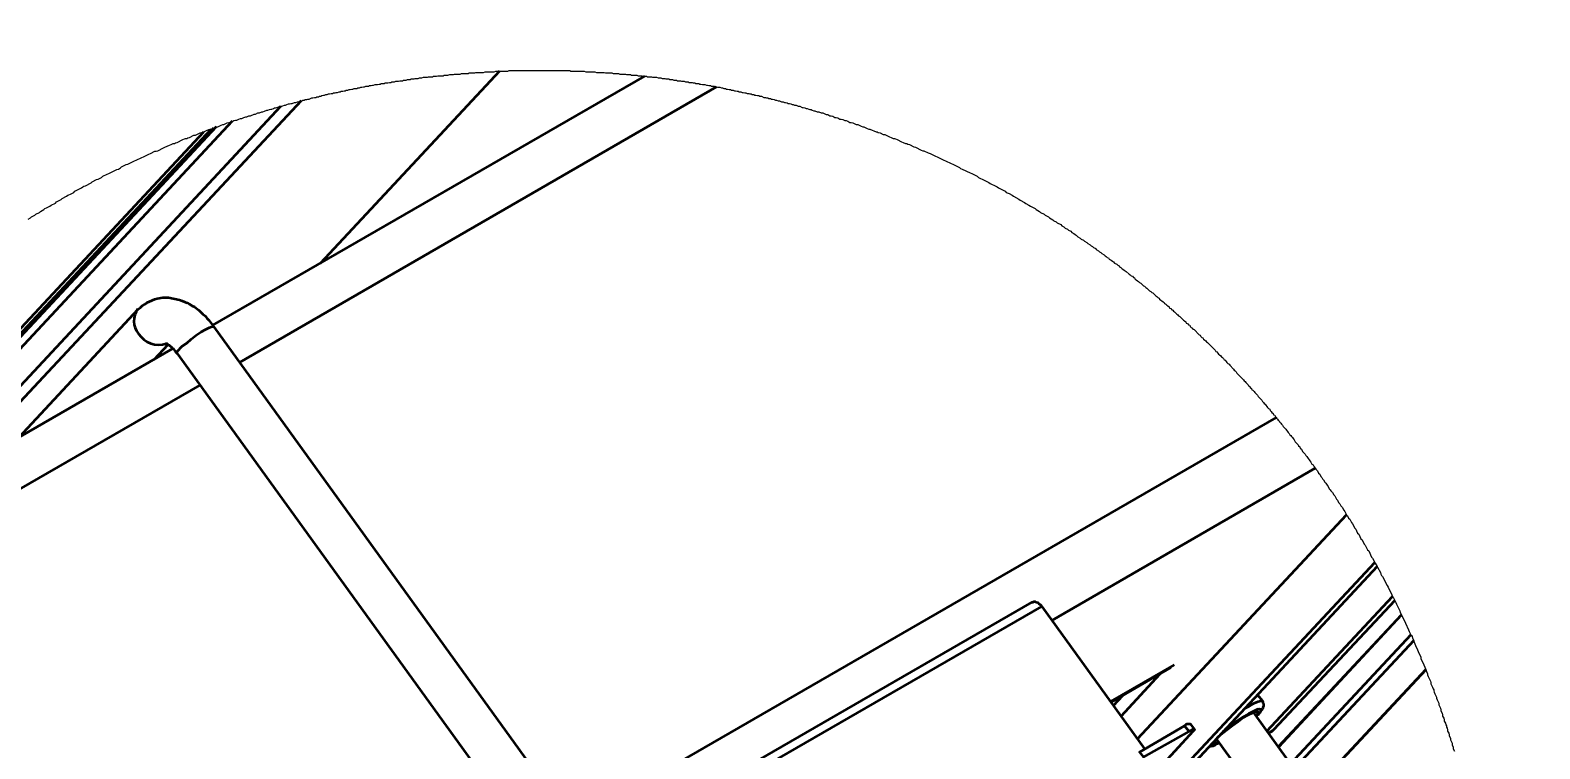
# Model space of a CAD drawing. Header units: feet. Extents: x -13743 to 68376, y -48 to 67763.
# Drawn here: x -269.33 to -255.02, y 63134.44 to 63141.25 of the extents above; entities that cross this region are included whole.
import ezdxf
from ezdxf.enums import TextEntityAlignment as Align

# ---------------------------------------------------------------- set-up
doc = ezdxf.new("R2018")
doc.units = ezdxf.units.FT
doc.header["$MEASUREMENT"] = 0
doc.layers.add('G-ANNO-TEXT', color=1, linetype='Continuous')
doc.layers.add('PDF_0', color=7, linetype='Continuous')
doc.styles.add('NEI-A', font='arial.ttf')
doc.styles.get("Standard").update_dxf_attribs({"font": 'arial.ttf'})

# ---------------------------------------------------------------- blocks, each defined once
blk = doc.blocks.new('DETAIL_TITLE')
at = {"style": 'NEI-A', "flags": 8}
blk.add_attdef('#', text='', height=0.2, dxfattribs=at).set_placement((0.5922, -0.5109), align=Align.MIDDLE_CENTER)
at = {"lineweight": 30, "flags": 104}
blk.add_attdef('DETAIL_TITLE', text='', height=0.2, dxfattribs=at).set_placement((0.9099, -0.52514), align=Align.BOTTOM_LEFT)
at = {"style": 'NEI-A'}
for tag, p in [('SCALE:', (0.93865, -0.73792)), ('1"_=_', (1.5474, -0.73792))]:
    blk.add_attdef(tag, text='', height=0.1, dxfattribs=at).set_placement(p, align=Align.BOTTOM_LEFT)

msp = doc.modelspace()

# ---------------------------------------------------------------- linework, layer by layer
at = {"layer": 'PDF_0', "lineweight": 18}
msp.add_lwpolyline([(-269.351, 63139.459), (-269.33, 63139.469), (-269.32, 63139.48), (-269.288, 63139.495), (-269.278, 63139.506), (-269.246, 63139.522), (-269.235, 63139.532), (-269.204, 63139.548), (-269.193, 63139.559), (-269.177, 63139.564), (-269.146, 63139.58), (-269.135, 63139.59), (-269.093, 63139.611), (-269.082, 63139.622), (-269.04, 63139.643), (-269.03, 63139.654), (-268.988, 63139.675), (-268.977, 63139.685), (-268.967, 63139.69), (-268.951, 63139.696), (-268.919, 63139.712), (-268.909, 63139.722), (-268.845, 63139.754), (-268.835, 63139.764), (-268.824, 63139.77), (-268.808, 63139.775), (-268.756, 63139.801), (-268.745, 63139.812), (-268.703, 63139.833), (-268.687, 63139.838), (-268.656, 63139.854), (-268.645, 63139.864), (-268.603, 63139.886), (-268.587, 63139.891), (-268.513, 63139.928), (-268.497, 63139.933), (-268.476, 63139.943), (-268.466, 63139.954), (-268.424, 63139.975), (-268.408, 63139.98), (-268.345, 63140.012), (-268.329, 63140.017), (-268.276, 63140.044), (-268.26, 63140.049), (-268.208, 63140.075), (-268.192, 63140.081), (-268.15, 63140.102), (-268.139, 63140.102), (-268.123, 63140.107), (-268.07, 63140.133), (-268.055, 63140.139), (-268.012, 63140.16), (-267.997, 63140.165), (-267.976, 63140.175), (-267.965, 63140.175), (-267.955, 63140.181), (-267.939, 63140.186), (-267.886, 63140.212), (-267.87, 63140.218), (-267.86, 63140.223), (-267.849, 63140.223), (-267.839, 63140.228), (-267.823, 63140.233), (-267.781, 63140.254), (-267.765, 63140.254), (-267.723, 63140.276), (-267.707, 63140.281), (-267.696, 63140.286), (-267.686, 63140.286), (-267.654, 63140.302), (-267.638, 63140.307), (-267.628, 63140.307), (-267.617, 63140.312), (-267.612, 63140.312), (-267.57, 63140.334), (-267.554, 63140.334), (-267.522, 63140.349), (-267.506, 63140.355), (-267.496, 63140.355), (-267.464, 63140.37), (-267.449, 63140.376), (-267.438, 63140.376), (-267.417, 63140.386), (-267.412, 63140.386), (-267.401, 63140.392), (-267.385, 63140.397), (-267.375, 63140.397), (-267.354, 63140.407), (-267.338, 63140.413), (-267.327, 63140.413), (-267.306, 63140.423), (-267.29, 63140.428), (-267.28, 63140.428), (-267.259, 63140.439), (-267.243, 63140.439), (-267.211, 63140.455), (-267.196, 63140.455), (-267.174, 63140.465), (-267.159, 63140.465), (-267.138, 63140.476), (-267.127, 63140.476), (-267.111, 63140.481), (-267.09, 63140.492), (-267.08, 63140.492), (-267.064, 63140.497), (-267.053, 63140.502), (-267.043, 63140.502), (-267.027, 63140.507), (-267.016, 63140.513), (-267.006, 63140.513), (-266.995, 63140.518), (-266.979, 63140.523), (-266.969, 63140.523), (-266.958, 63140.529), (-266.948, 63140.529), (-266.937, 63140.534), (-266.921, 63140.539), (-266.911, 63140.539), (-266.9, 63140.544), (-266.885, 63140.55), (-266.874, 63140.55), (-266.863, 63140.555), (-266.848, 63140.555), (-266.827, 63140.565), (-266.816, 63140.565), (-266.8, 63140.571), (-266.79, 63140.571), (-266.779, 63140.576), (-266.763, 63140.581), (-266.758, 63140.581), (-266.747, 63140.587), (-266.737, 63140.587), (-266.726, 63140.592), (-266.711, 63140.592), (-266.7, 63140.597), (-266.689, 63140.597), (-266.674, 63140.602), (-266.663, 63140.608), (-266.653, 63140.608), (-266.637, 63140.613), (-266.626, 63140.613), (-266.616, 63140.618), (-266.6, 63140.618), (-266.589, 63140.623), (-266.579, 63140.623), (-266.568, 63140.629), (-266.552, 63140.634), (-266.542, 63140.634), (-266.531, 63140.639), (-266.516, 63140.639), (-266.505, 63140.645), (-266.494, 63140.645), (-266.479, 63140.65), (-266.468, 63140.65), (-266.458, 63140.655), (-266.442, 63140.655), (-266.431, 63140.66), (-266.421, 63140.66), (-266.405, 63140.666), (-266.394, 63140.666), (-266.384, 63140.671), (-266.368, 63140.671), (-266.357, 63140.676), (-266.347, 63140.676), (-266.336, 63140.681), (-266.321, 63140.681), (-266.31, 63140.687), (-266.299, 63140.687), (-266.284, 63140.692), (-266.273, 63140.692), (-266.263, 63140.697), (-266.236, 63140.697), (-266.226, 63140.703), (-266.21, 63140.703), (-266.199, 63140.708), (-266.189, 63140.708), (-266.173, 63140.713), (-266.162, 63140.713), (-266.152, 63140.718), (-266.126, 63140.718), (-266.115, 63140.724), (-266.099, 63140.724), (-266.089, 63140.729), (-266.078, 63140.729), (-266.062, 63140.734), (-266.041, 63140.734), (-266.025, 63140.739), (-266.015, 63140.739), (-266.004, 63140.745), (-265.978, 63140.745), (-265.967, 63140.75), (-265.941, 63140.75), (-265.925, 63140.755), (-265.915, 63140.755), (-265.904, 63140.76), (-265.878, 63140.76), (-265.867, 63140.766), (-265.841, 63140.766), (-265.83, 63140.771), (-265.804, 63140.771), (-265.793, 63140.776), (-265.767, 63140.776), (-265.757, 63140.782), (-265.73, 63140.782), (-265.72, 63140.787), (-265.693, 63140.787), (-265.683, 63140.792), (-265.656, 63140.792), (-265.641, 63140.797), (-265.62, 63140.797), (-265.604, 63140.803), (-265.567, 63140.803), (-265.556, 63140.808), (-265.519, 63140.808), (-265.509, 63140.813), (-265.482, 63140.813), (-265.467, 63140.818), (-265.419, 63140.818), (-265.409, 63140.824), (-265.372, 63140.824), (-265.356, 63140.829), (-265.319, 63140.829), (-265.309, 63140.834), (-265.256, 63140.834), (-265.245, 63140.84), (-265.182, 63140.84), (-265.171, 63140.845), (-265.119, 63140.845), (-265.108, 63140.85), (-265.034, 63140.85), (-265.019, 63140.855), (-264.934, 63140.855), (-264.918, 63140.861), (-264.803, 63140.861), (-264.792, 63140.866), (-264.217, 63140.866), (-264.207, 63140.861), (-264.08, 63140.861), (-264.065, 63140.855), (-263.98, 63140.855), (-263.964, 63140.85), (-263.891, 63140.85), (-263.88, 63140.845), (-263.817, 63140.845), (-263.806, 63140.84), (-263.754, 63140.84), (-263.743, 63140.834), (-263.69, 63140.834), (-263.68, 63140.829), (-263.643, 63140.829), (-263.632, 63140.824), (-263.58, 63140.824), (-263.569, 63140.818), (-263.532, 63140.818), (-263.516, 63140.813), (-263.49, 63140.813), (-263.48, 63140.808), (-263.443, 63140.808), (-263.432, 63140.803), (-263.395, 63140.803), (-263.379, 63140.797), (-263.353, 63140.797), (-263.342, 63140.792), (-263.316, 63140.792), (-263.306, 63140.787), (-263.279, 63140.787), (-263.269, 63140.782), (-263.242, 63140.782), (-263.232, 63140.776), (-263.205, 63140.776), (-263.195, 63140.771), (-263.169, 63140.771), (-263.158, 63140.766), (-263.132, 63140.766), (-263.121, 63140.76), (-263.095, 63140.76), (-263.084, 63140.755), (-263.058, 63140.755), (-263.047, 63140.75), (-263.032, 63140.75), (-263.021, 63140.745), (-262.995, 63140.745), (-262.984, 63140.739), (-262.974, 63140.739), (-262.958, 63140.734), (-262.937, 63140.734), (-262.921, 63140.729), (-262.91, 63140.729), (-262.9, 63140.724), (-262.884, 63140.724), (-262.873, 63140.718), (-262.847, 63140.718), (-262.836, 63140.713), (-262.826, 63140.713), (-262.815, 63140.708), (-262.794, 63140.708), (-262.778, 63140.703), (-262.768, 63140.703), (-262.757, 63140.697), (-262.742, 63140.697), (-262.731, 63140.692), (-262.721, 63140.692), (-262.705, 63140.687), (-262.694, 63140.687), (-262.684, 63140.681), (-262.668, 63140.681), (-262.657, 63140.676), (-262.647, 63140.676), (-262.631, 63140.671), (-262.62, 63140.671), (-262.61, 63140.666), (-262.594, 63140.666), (-262.583, 63140.66), (-262.573, 63140.66), (-262.557, 63140.655), (-262.547, 63140.655), (-262.536, 63140.65), (-262.52, 63140.65), (-262.51, 63140.645), (-262.499, 63140.645), (-262.489, 63140.639), (-262.473, 63140.639), (-262.462, 63140.634), (-262.452, 63140.634), (-262.436, 63140.629), (-262.425, 63140.629), (-262.415, 63140.623), (-262.399, 63140.623), (-262.378, 63140.613), (-262.362, 63140.613), (-262.352, 63140.608), (-262.341, 63140.608), (-262.33, 63140.602), (-262.315, 63140.602), (-262.304, 63140.597), (-262.294, 63140.597), (-262.278, 63140.592), (-262.267, 63140.587), (-262.257, 63140.587), (-262.241, 63140.581), (-262.23, 63140.581), (-262.209, 63140.571), (-262.193, 63140.571), (-262.183, 63140.565), (-262.172, 63140.565), (-262.157, 63140.56), (-262.146, 63140.555), (-262.135, 63140.555), (-262.12, 63140.55), (-262.109, 63140.544), (-262.099, 63140.544), (-262.088, 63140.539), (-262.072, 63140.539), (-262.051, 63140.529), (-262.035, 63140.529), (-262.014, 63140.518), (-262.004, 63140.518), (-261.988, 63140.513), (-261.977, 63140.507), (-261.967, 63140.507), (-261.951, 63140.502), (-261.94, 63140.497), (-261.93, 63140.497), (-261.919, 63140.492), (-261.904, 63140.486), (-261.893, 63140.486), (-261.872, 63140.476), (-261.856, 63140.476), (-261.835, 63140.465), (-261.819, 63140.465), (-261.788, 63140.45), (-261.772, 63140.45), (-261.751, 63140.439), (-261.74, 63140.439), (-261.724, 63140.434), (-261.703, 63140.423), (-261.693, 63140.423), (-261.677, 63140.418), (-261.656, 63140.407), (-261.645, 63140.407), (-261.629, 63140.402), (-261.608, 63140.392), (-261.598, 63140.392), (-261.582, 63140.386), (-261.561, 63140.376), (-261.55, 63140.376), (-261.535, 63140.37), (-261.503, 63140.355), (-261.487, 63140.355), (-261.456, 63140.339), (-261.44, 63140.334), (-261.429, 63140.334), (-261.398, 63140.318), (-261.382, 63140.312), (-261.371, 63140.312), (-261.35, 63140.302), (-261.334, 63140.297), (-261.313, 63140.286), (-261.303, 63140.286), (-261.292, 63140.281), (-261.276, 63140.276), (-261.245, 63140.26), (-261.229, 63140.26), (-261.187, 63140.239), (-261.171, 63140.233), (-261.15, 63140.223), (-261.139, 63140.223), (-261.129, 63140.218), (-261.113, 63140.212), (-261.071, 63140.191), (-261.055, 63140.186), (-261.034, 63140.175), (-261.023, 63140.175), (-261.013, 63140.17), (-260.997, 63140.165), (-260.955, 63140.144), (-260.939, 63140.139), (-260.886, 63140.112), (-260.87, 63140.107), (-260.86, 63140.107), (-260.818, 63140.086), (-260.802, 63140.081), (-260.749, 63140.054), (-260.733, 63140.049), (-260.67, 63140.017), (-260.654, 63140.012), (-260.602, 63139.986), (-260.586, 63139.98), (-260.523, 63139.949), (-260.512, 63139.938), (-260.496, 63139.933), (-260.422, 63139.896), (-260.407, 63139.891), (-260.354, 63139.864), (-260.343, 63139.854), (-260.322, 63139.843), (-260.306, 63139.838), (-260.243, 63139.806), (-260.233, 63139.796), (-260.212, 63139.785), (-260.196, 63139.78), (-260.164, 63139.764), (-260.154, 63139.754), (-260.09, 63139.722), (-260.08, 63139.712), (-260.069, 63139.706), (-260.053, 63139.701), (-260.022, 63139.685), (-260.011, 63139.675), (-259.959, 63139.648), (-259.948, 63139.638), (-259.906, 63139.617), (-259.895, 63139.606), (-259.864, 63139.59), (-259.848, 63139.58), (-259.806, 63139.559), (-259.795, 63139.548), (-259.764, 63139.532), (-259.753, 63139.522), (-259.721, 63139.506), (-259.711, 63139.495), (-259.679, 63139.48), (-259.669, 63139.469), (-259.637, 63139.453), (-259.627, 63139.443), (-259.605, 63139.432), (-259.595, 63139.422), (-259.563, 63139.406), (-259.553, 63139.395), (-259.532, 63139.385), (-259.521, 63139.374), (-259.5, 63139.364), (-259.489, 63139.353), (-259.468, 63139.343), (-259.458, 63139.332), (-259.437, 63139.322), (-259.426, 63139.311), (-259.416, 63139.306), (-259.4, 63139.29), (-259.379, 63139.279), (-259.368, 63139.269), (-259.347, 63139.258), (-259.337, 63139.248), (-259.316, 63139.237), (-259.305, 63139.227), (-259.284, 63139.216), (-259.273, 63139.206), (-259.263, 63139.2), (-259.252, 63139.19), (-259.231, 63139.179), (-259.226, 63139.169), (-259.205, 63139.158), (-259.194, 63139.148), (-259.184, 63139.142), (-259.173, 63139.132), (-259.152, 63139.121), (-259.142, 63139.111), (-259.131, 63139.105), (-259.121, 63139.095), (-259.11, 63139.09), (-259.105, 63139.079), (-259.084, 63139.069), (-259.073, 63139.058), (-259.063, 63139.053), (-259.052, 63139.042), (-259.031, 63139.032), (-259.02, 63139.021), (-259.01, 63139.016), (-259.005, 63139.005), (-258.994, 63139), (-258.983, 63138.989), (-258.973, 63138.984), (-258.962, 63138.974), (-258.941, 63138.963), (-258.915, 63138.937), (-258.904, 63138.931), (-258.894, 63138.921), (-258.883, 63138.916), (-258.873, 63138.905), (-258.862, 63138.9), (-258.857, 63138.889), (-258.846, 63138.884), (-258.836, 63138.874), (-258.825, 63138.868), (-258.815, 63138.858), (-258.804, 63138.852), (-258.778, 63138.826), (-258.767, 63138.821), (-258.757, 63138.81), (-258.746, 63138.805), (-258.72, 63138.779), (-258.709, 63138.773), (-258.699, 63138.763), (-258.688, 63138.758), (-258.662, 63138.731), (-258.651, 63138.726), (-258.641, 63138.715), (-258.63, 63138.71), (-258.625, 63138.7), (-258.614, 63138.689), (-258.604, 63138.684), (-258.593, 63138.673), (-258.583, 63138.668), (-258.578, 63138.657), (-258.567, 63138.652), (-258.557, 63138.642), (-258.546, 63138.636), (-258.535, 63138.626), (-258.53, 63138.615), (-258.52, 63138.61), (-258.509, 63138.599), (-258.499, 63138.594), (-258.493, 63138.584), (-258.483, 63138.578), (-258.462, 63138.557), (-258.451, 63138.552), (-258.446, 63138.541), (-258.435, 63138.536), (-258.398, 63138.499), (-258.388, 63138.494), (-258.377, 63138.483), (-258.372, 63138.473), (-258.361, 63138.468), (-258.351, 63138.457), (-258.34, 63138.452), (-258.335, 63138.441), (-258.325, 63138.431), (-258.314, 63138.425), (-258.309, 63138.415), (-258.298, 63138.41), (-258.251, 63138.362), (-258.24, 63138.357), (-258.235, 63138.346), (-258.224, 63138.336), (-258.214, 63138.331), (-258.209, 63138.32), (-258.198, 63138.31), (-258.188, 63138.304), (-258.182, 63138.294), (-258.172, 63138.288), (-258.098, 63138.215), (-258.093, 63138.204), (-258.082, 63138.199), (-258.072, 63138.188), (-258.066, 63138.178), (-258.056, 63138.172), (-258.045, 63138.162), (-258.04, 63138.151), (-258.029, 63138.146), (-258.019, 63138.136), (-258.014, 63138.125), (-258.003, 63138.12), (-257.993, 63138.109), (-257.987, 63138.099), (-257.977, 63138.088), (-257.966, 63138.083), (-257.961, 63138.072), (-257.924, 63138.035), (-257.919, 63138.025), (-257.908, 63138.02), (-257.898, 63138.009), (-257.892, 63137.999), (-257.829, 63137.935), (-257.824, 63137.925), (-257.813, 63137.919), (-257.808, 63137.909), (-257.787, 63137.888), (-257.782, 63137.877), (-257.771, 63137.872), (-257.766, 63137.861), (-257.755, 63137.851), (-257.75, 63137.84), (-257.74, 63137.835), (-257.729, 63137.825), (-257.724, 63137.814), (-257.697, 63137.788), (-257.692, 63137.777), (-257.655, 63137.74), (-257.65, 63137.73), (-257.639, 63137.719), (-257.634, 63137.709), (-257.624, 63137.703), (-257.618, 63137.693), (-257.608, 63137.682), (-257.602, 63137.672), (-257.592, 63137.661), (-257.581, 63137.656), (-257.576, 63137.645), (-257.566, 63137.635), (-257.56, 63137.624), (-257.55, 63137.614), (-257.545, 63137.603), (-257.534, 63137.598), (-257.529, 63137.587), (-257.518, 63137.577), (-257.518, 63137.572), (-257.508, 63137.561), (-257.502, 63137.551), (-257.492, 63137.545), (-257.487, 63137.535), (-257.476, 63137.524), (-257.471, 63137.514), (-257.46, 63137.503), (-257.455, 63137.493), (-257.429, 63137.466), (-257.423, 63137.456), (-257.413, 63137.445), (-257.407, 63137.435), (-257.397, 63137.424), (-257.392, 63137.413), (-257.381, 63137.408), (-257.376, 63137.398), (-257.365, 63137.387), (-257.36, 63137.377), (-257.349, 63137.366), (-257.339, 63137.345), (-257.313, 63137.319), (-257.307, 63137.308), (-257.297, 63137.298), (-257.292, 63137.287), (-257.281, 63137.276), (-257.27, 63137.255), (-257.244, 63137.229), (-257.239, 63137.218), (-257.228, 63137.208), (-257.218, 63137.187), (-257.207, 63137.176), (-257.202, 63137.166), (-257.191, 63137.155), (-257.181, 63137.134), (-257.17, 63137.129), (-257.16, 63137.108), (-257.149, 63137.097), (-257.144, 63137.087), (-257.128, 63137.071), (-257.118, 63137.05), (-257.107, 63137.039), (-257.096, 63137.018), (-257.086, 63137.008), (-257.081, 63136.997), (-257.07, 63136.987), (-257.06, 63136.965), (-257.049, 63136.955), (-257.038, 63136.934), (-257.028, 63136.923), (-257.017, 63136.902), (-257.007, 63136.892), (-257.002, 63136.881), (-256.986, 63136.865), (-256.975, 63136.844), (-256.965, 63136.834), (-256.949, 63136.802), (-256.938, 63136.792), (-256.928, 63136.77), (-256.917, 63136.76), (-256.907, 63136.739), (-256.896, 63136.728), (-256.88, 63136.697), (-256.87, 63136.686), (-256.854, 63136.654), (-256.843, 63136.644), (-256.833, 63136.623), (-256.822, 63136.612), (-256.807, 63136.581), (-256.796, 63136.57), (-256.775, 63136.528), (-256.764, 63136.517), (-256.759, 63136.502), (-256.749, 63136.481), (-256.738, 63136.47), (-256.717, 63136.428), (-256.706, 63136.417), (-256.685, 63136.375), (-256.675, 63136.365), (-256.654, 63136.322), (-256.643, 63136.312), (-256.633, 63136.291), (-256.627, 63136.275), (-256.617, 63136.254), (-256.606, 63136.243), (-256.585, 63136.201), (-256.58, 63136.196), (-256.564, 63136.164), (-256.559, 63136.159), (-256.532, 63136.106), (-256.527, 63136.09), (-256.522, 63136.08), (-256.511, 63136.069), (-256.469, 63135.985), (-256.459, 63135.969), (-256.422, 63135.895), (-256.417, 63135.88), (-256.411, 63135.874), (-256.385, 63135.822), (-256.38, 63135.806), (-256.348, 63135.743), (-256.343, 63135.727), (-256.301, 63135.642), (-256.295, 63135.627), (-256.264, 63135.563), (-256.258, 63135.548), (-256.243, 63135.516), (-256.237, 63135.511), (-256.232, 63135.5), (-256.227, 63135.484), (-256.216, 63135.463), (-256.216, 63135.453), (-256.206, 63135.432), (-256.2, 63135.416), (-256.179, 63135.374), (-256.174, 63135.358), (-256.148, 63135.305), (-256.148, 63135.289), (-256.127, 63135.247), (-256.121, 63135.231), (-256.1, 63135.189), (-256.1, 63135.184), (-256.095, 63135.168), (-256.084, 63135.147), (-256.084, 63135.136), (-256.079, 63135.121), (-256.058, 63135.078), (-256.053, 63135.063), (-256.053, 63135.052), (-256.037, 63135.02), (-256.032, 63135.005), (-256.026, 63134.994), (-256.026, 63134.984), (-256.021, 63134.973), (-256.016, 63134.957), (-256, 63134.926), (-256, 63134.915), (-255.995, 63134.899), (-255.979, 63134.868), (-255.979, 63134.852), (-255.963, 63134.82), (-255.958, 63134.804), (-255.958, 63134.794), (-255.947, 63134.773), (-255.942, 63134.757), (-255.942, 63134.746), (-255.932, 63134.725), (-255.926, 63134.71), (-255.926, 63134.699), (-255.916, 63134.678), (-255.911, 63134.662), (-255.905, 63134.652), (-255.905, 63134.641), (-255.9, 63134.63), (-255.895, 63134.615), (-255.895, 63134.604), (-255.884, 63134.583), (-255.879, 63134.567), (-255.879, 63134.557), (-255.868, 63134.536), (-255.868, 63134.52), (-255.853, 63134.488), (-255.853, 63134.472), (-255.842, 63134.451), (-255.842, 63134.435), (-255.831, 63134.414)], dxfattribs=at)
at = {"layer": 'PDF_0', "lineweight": 35}
for points in [[(-264.882, 63140.861), (-266.584, 63139.037)], [(-267.601, 63138.452), (-263.506, 63140.813)], [(-271.502, 63136.196), (-267.686, 63140.286)], [(-267.57, 63140.334), (-271.333, 63136.296)], [(-267.417, 63140.386), (-271.112, 63136.423)], [(-269.441, 63137.387), (-268.308, 63138.605), (-268.287, 63138.621), (-268.271, 63138.636), (-268.244, 63138.652), (-268.223, 63138.668), (-268.202, 63138.678), (-268.15, 63138.7), (-268.128, 63138.705), (-268.076, 63138.715), (-268.023, 63138.715), (-267.918, 63138.694), (-267.891, 63138.684), (-267.87, 63138.673), (-267.844, 63138.663), (-267.823, 63138.652), (-267.796, 63138.636), (-267.775, 63138.626), (-267.733, 63138.594), (-267.696, 63138.557), (-267.675, 63138.541), (-267.659, 63138.52), (-267.638, 63138.499), (-267.591, 63138.436), (-263.98, 63133.434)], [(-268.049, 63138.283), (-268.039, 63138.278), (-268.034, 63138.278), (-268.034, 63138.273), (-268.028, 63138.273), (-268.018, 63138.267), (-267.991, 63138.241), (-267.976, 63138.23), (-267.955, 63138.199), (-267.939, 63138.183), (-264.354, 63133.218)], [(-272.783, 63135.458), (-267.981, 63138.23)], [(-268.028, 63138.267), (-268.16, 63138.125)], [(-258.551, 63134.03), (-258.572, 63134.014), (-258.694, 63133.945), (-258.678, 63133.961), (-256.585, 63136.201)], [(-256.564, 63136.164), (-258.551, 63134.03), (-258.678, 63133.961)], [(-257.608, 63134.604), (-256.417, 63135.88)], [(-256.395, 63135.843), (-257.545, 63134.615), (-257.56, 63134.599), (-257.592, 63134.583)], [(-267.781, 63131.236), (-259.832, 63135.827), (-259.827, 63135.827), (-259.816, 63135.832), (-259.806, 63135.832), (-259.795, 63135.827), (-259.779, 63135.822), (-259.769, 63135.811), (-259.753, 63135.801), (-259.742, 63135.785)], [(-266.642, 63129.739), (-267.696, 63131.194), (-259.742, 63135.785), (-258.767, 63134.435)], [(-256.332, 63135.706), (-257.497, 63134.451)], [(-256.1, 63135.184), (-266.942, 63123.567), (-266.948, 63123.562), (-267.364, 63123.245)], [(-258.52, 63135.205), (-259.084, 63134.878)], [(-258.989, 63134.746), (-258.62, 63135.147)], [(-257.697, 63134.947), (-257.65, 63134.889), (-257.645, 63134.878), (-257.645, 63134.873), (-257.639, 63134.862), (-257.639, 63134.836), (-257.645, 63134.831), (-257.645, 63134.82), (-257.65, 63134.815), (-257.655, 63134.804), (-257.666, 63134.794), (-257.676, 63134.778), (-257.687, 63134.767)], [(-258.066, 63134.499), (-258.093, 63134.488), (-258.103, 63134.493), (-258.103, 63134.504), (-258.093, 63134.525), (-258.066, 63134.551), (-258.029, 63134.583), (-257.935, 63134.657), (-257.882, 63134.694), (-257.834, 63134.731), (-257.787, 63134.757), (-257.745, 63134.778), (-257.718, 63134.789), (-257.697, 63134.789), (-257.692, 63134.783), (-257.713, 63134.752)], [(-257.697, 63134.072), (-257.761, 63134.077), (-257.766, 63134.088), (-257.755, 63134.103), (-257.703, 63134.156), (-257.66, 63134.188), (-257.618, 63134.225), (-257.566, 63134.256), (-257.523, 63134.288), (-257.481, 63134.314), (-257.444, 63134.33), (-257.423, 63134.335), (-257.413, 63134.335), (-257.734, 63134.783)], [(-257.692, 63134.757), (-257.708, 63134.746)], [(-258.293, 63134.62), (-258.293, 63134.615), (-258.309, 63134.599), (-258.62, 63134.261), (-258.63, 63134.256), (-266.579, 63129.665), (-266.574, 63129.676), (-266.61, 63129.723), (-266.299, 63130.061), (-266.263, 63130.008), (-266.574, 63129.676), (-258.62, 63134.261)], [(-258.087, 63134.478), (-258.103, 63134.467), (-258.119, 63134.462), (-258.14, 63134.457), (-258.156, 63134.457)], [(-257.761, 63134.082), (-258.087, 63134.53)], [(-258.061, 63134.493), (-258.072, 63134.483), (-258.077, 63134.483)]]:
    msp.add_lwpolyline(points, dxfattribs=at)
at = {"layer": 'PDF_0', "color": 8, "lineweight": 35, "true_color": 0x7f7f7f}
for points in [[(-267.348, 63138.099), (-262.826, 63140.713)], [(-266.763, 63140.581), (-270.1, 63137.008)], [(-270.405, 63136.828), (-266.958, 63140.529)], [(-271.402, 63136.254), (-267.617, 63140.312)], [(-271.365, 63136.275), (-267.591, 63140.323)], [(-267.939, 63138.183), (-267.944, 63138.188), (-267.939, 63138.204), (-267.891, 63138.252), (-267.849, 63138.283), (-267.807, 63138.32), (-267.759, 63138.357), (-267.712, 63138.389), (-267.67, 63138.41), (-267.633, 63138.431), (-267.607, 63138.441), (-267.591, 63138.441), (-267.591, 63138.436)], [(-273.036, 63134.82), (-267.723, 63137.883)], [(-264.191, 63133.724), (-257.518, 63137.577)], [(-259.648, 63135.653), (-257.149, 63137.097)], [(-258.836, 63134.53), (-256.854, 63136.654)], [(-257.497, 63134.457), (-256.332, 63135.706)], [(-256.243, 63135.516), (-267.612, 63123.33)], [(-256.216, 63135.463), (-267.554, 63123.314)], [(-256.1, 63135.189), (-266.948, 63123.562)], [(-259.089, 63134.883), (-258.483, 63135.231)], [(-259.063, 63134.847), (-258.973, 63134.941)], [(-257.813, 63134.82), (-257.776, 63134.841), (-257.729, 63134.868), (-257.692, 63134.883), (-257.666, 63134.889), (-257.65, 63134.889)], [(-257.692, 63134.81), (-257.682, 63134.815), (-257.666, 63134.81), (-257.666, 63134.804), (-257.671, 63134.783), (-257.692, 63134.757)], [(-257.545, 63134.615), (-257.592, 63134.583)], [(-258.077, 63134.483), (-258.103, 63134.472), (-258.124, 63134.467), (-258.135, 63134.472), (-258.135, 63134.478)]]:
    msp.add_lwpolyline(points, dxfattribs=at)
msp.add_lwpolyline([(-268.311, 63138.606, 0.35443), (-268.305, 63138.372, 0.348317), (-268.042, 63138.28)], format="xyb", dxfattribs=at)
at = {"layer": 'PDF_0', "lineweight": 35}
msp.add_lwpolyline([(-258.39, 63134.658, -0.197442), (-258.335, 63134.673), (-258.293, 63134.62), (-258.314, 63134.62), (-258.346, 63134.599), (-258.388, 63134.652), (-258.815, 63134.404), (-258.778, 63134.356), (-258.346, 63134.599)], format="xyb", dxfattribs=at)
msp.add_arc((-257.12, 63133.558), 1.378, 114.6478, 131.1768, dxfattribs=at)

# ---------------------------------------------------------------- block references
at = {"layer": 'G-ANNO-TEXT'}
ref = msp.add_blockref('DETAIL_TITLE', (-460.635, 63776.869), dxfattribs=dict(at, xscale=128.9267043143703, yscale=128.9267043143703, zscale=128.9267043143703))
lines = msp.add_mtext('{\\LDC BLOCK TYPE-1 (3) STRINGS (78) MODULES [580W]}', dxfattribs={"layer": '0', "insert": (-343.325, 63747.843), "char_height": 858.86809, "attachment_point": 1})
ref.add_attrib('DETAIL_TITLE', '', (-343.325, 63747.843)).embed_mtext(lines)

doc.saveas('drawing.dxf')
